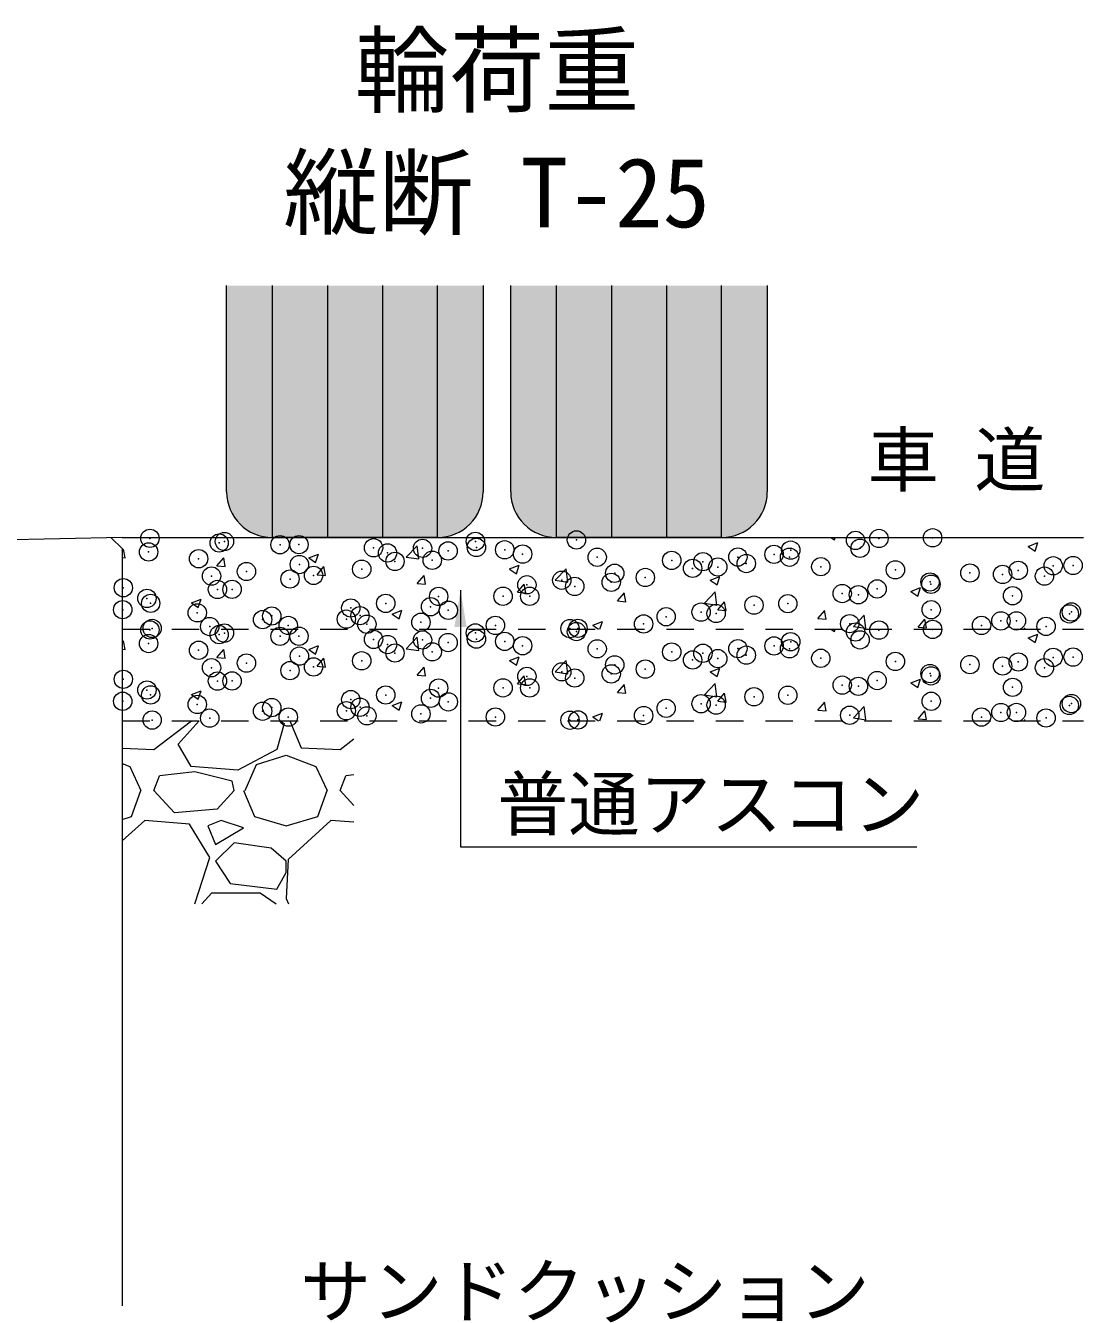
# Model space of a CAD drawing. Units: millimetres at full size; details may follow other scales. Extents: x 80703 to 103503, y 5263 to 15046.
# Drawn here: x 91375 to 91952, y 11072 to 11767 of the extents above; entities that cross this region are included whole.
import ezdxf
from ezdxf.enums import TextEntityAlignment as Align

# ---------------------------------------------------------------- set-up
doc = ezdxf.new("R2010")
doc.units = ezdxf.units.MM
doc.header["$LTSCALE"] = 20
doc.header["$PDMODE"] = 32
doc.header["$PDSIZE"] = 10
doc.linetypes.add('USER1', pattern=[1.35, 0.75, -0.6])
for name, color, linetype, lineweight in [('0_2', 7, 'Continuous', 9), ('寸法線', 7, 'Continuous', 9), ('ﾊｯﾁﾝｸﾞ', 7, 'Continuous', 5)]:
    doc.layers.add(name, color=color, linetype=linetype, lineweight=lineweight)
doc.styles.add('ＭＳ ゴシック', font='')
doc.styles.get('ＭＳ ゴシック').set_extended_font_data('MS Gothic')

# ---------------------------------------------------------------- blocks, each defined once
blk = doc.blocks.new('filled_arrow')
at = {"color": 0, "linetype": 'Continuous', "lineweight": -2}
blk.add_solid([(7.5, 1.25), (0, 0), (7.5, -1.25)], dxfattribs=at)

msp = doc.modelspace()

# ---------------------------------------------------------------- hatches: boundary and pattern name
at = {"layer": 'ﾊｯﾁﾝｸﾞ'}
for points in [[(91484.51, 11624.52), (91484.51, 11512.02, 0.41421), (91509.51, 11487.02), (91599.51, 11487.02, 0.41421), (91624.51, 11512.02), (91624.51, 11624.52)], [(91779.51, 11624.52), (91639.51, 11624.52), (91639.51, 11512.02, 0.41421), (91664.51, 11487.02), (91754.51, 11487.02, 0.41421), (91779.51, 11512.02)]]:
    msp.add_hatch(color=256, dxfattribs=at).paths.add_polyline_path(points)

# ---------------------------------------------------------------- linework, layer by layer
at = {"layer": '0_2'}
for p, q in [((91484.51, 11512.02), (91484.51, 11624.52)), ((91624.51, 11624.52), (91624.51, 11512.02)), ((91639.51, 11512.02), (91639.51, 11624.52)), ((91779.51, 11624.52), (91779.51, 11512.02)), ((91599.51, 11487.02), (91509.51, 11487.02)), ((91754.51, 11487.02), (91664.51, 11487.02))]:
    msp.add_line(p, q, dxfattribs=at)
at = {"layer": '0_2', "lineweight": 5}
for p, q in [((91509.51, 11487.02), (91509.51, 11624.52)), ((91539.51, 11624.52), (91539.51, 11487.02)), ((91569.51, 11624.52), (91569.51, 11487.02)), ((91599.51, 11487.02), (91599.51, 11624.52)), ((91664.51, 11487.02), (91664.51, 11624.52)), ((91694.51, 11624.52), (91694.51, 11487.02)), ((91724.51, 11624.52), (91724.51, 11487.02)), ((91754.51, 11487.02), (91754.51, 11624.52))]:
    msp.add_line(p, q, dxfattribs=at)
at = {"layer": '0_2', "lineweight": 20}
for p, q in [((91427.52, 11487.02), (91333.52, 11485.14)), ((91421.52, 11486.9), (91427.52, 11481.02)), ((91427.52, 11487.02), (91952.09, 11487.02)), ((91427.52, 11481.02), (91427.52, 10995.02))]:
    msp.add_line(p, q, dxfattribs=at)
at = {"layer": '0_2', "linetype": 'USER1'}
for p, q in [((91427.52, 11437.02), (91952.09, 11437.02)), ((91427.52, 11387.02), (91952.09, 11387.02))]:
    msp.add_line(p, q, dxfattribs=at)
at = {"layer": '0_2'}
for centre, start, end in [((91509.51, 11512.02), 180, 270), ((91599.51, 11512.02), 270, 0), ((91664.51, 11512.02), 180, 270), ((91754.51, 11512.02), 270, 0)]:
    msp.add_arc(centre, 25, start, end, dxfattribs=at)
at = {"layer": '寸法線'}
msp.add_lwpolyline([(91612.14, 11458.29), (91612.14, 11318.17), (91861.18, 11318.17)], dxfattribs=at)
at = {"layer": 'ﾊｯﾁﾝｸﾞ'}
for p, q in [((91814.26, 11487.02), (91816.13, 11485.76)), ((91816.13, 11485.76), (91816.55, 11487.02)), ((91427.52, 11479.83), (91428.24, 11480.69)), ((91429.12, 11475.91), (91428.24, 11480.69)), ((91582.54, 11476.36), (91588.47, 11482.55)), ((91589.31, 11475.31), (91588.47, 11482.55)), ((91921.85, 11482.22), (91927.18, 11484.27)), ((91921.85, 11482.21), (91925.64, 11479.66)), ((91925.64, 11479.66), (91927.18, 11484.26)), ((91427.52, 11476.06), (91429.12, 11475.92)), ((91479.22, 11471.53), (91482.9, 11475.91)), ((91479.22, 11471.53), (91483.78, 11471.13)), ((91483.77, 11471.13), (91482.89, 11475.91)), ((91529.29, 11475.95), (91533.08, 11473.39)), ((91529.3, 11475.95), (91534.63, 11478)), ((91533.08, 11473.39), (91534.63, 11477.99)), ((91533.88, 11466.75), (91537.55, 11471.13)), ((91538.43, 11466.35), (91537.55, 11471.13)), ((91582.54, 11476.36), (91589.31, 11475.31)), ((91638.8, 11469.85), (91644.14, 11471.89)), ((91642.59, 11467.29), (91644.14, 11471.89)), ((91533.88, 11466.75), (91538.43, 11466.35)), ((91588.54, 11461.97), (91592.21, 11466.35)), ((91593.08, 11461.57), (91592.2, 11466.35)), ((91638.8, 11469.84), (91642.59, 11467.29)), ((91663.86, 11463.75), (91669.8, 11469.93)), ((91670.64, 11462.7), (91669.79, 11469.93)), ((91748.31, 11463.74), (91753.65, 11465.79)), ((91752.1, 11461.18), (91753.65, 11465.79)), ((91588.54, 11461.97), (91593.09, 11461.57)), ((91643.19, 11457.19), (91646.86, 11461.57)), ((91647.74, 11456.79), (91646.86, 11461.56)), ((91663.86, 11463.75), (91670.64, 11462.7)), ((91745.18, 11451.13), (91751.12, 11457.32)), ((91748.31, 11463.74), (91752.1, 11461.18)), ((91751.96, 11450.08), (91751.12, 11457.32)), ((91857.82, 11457.64), (91863.16, 11459.69)), ((91857.82, 11457.64), (91861.61, 11455.08)), ((91861.61, 11455.08), (91863.16, 11459.69)), ((91465.27, 11451.37), (91470.61, 11453.42)), ((91465.27, 11451.37), (91469.06, 11448.81)), ((91469.06, 11448.81), (91470.6, 11453.42)), ((91643.19, 11457.19), (91647.75, 11456.79)), ((91697.85, 11452.41), (91701.52, 11456.78)), ((91697.85, 11452.41), (91702.4, 11452.01)), ((91702.39, 11452.01), (91701.51, 11456.78)), ((91745.18, 11451.14), (91751.96, 11450.09)), ((91752.5, 11447.62), (91756.18, 11452)), ((91757.05, 11447.22), (91756.17, 11452)), ((91574.78, 11445.27), (91580.12, 11447.32)), ((91574.78, 11445.27), (91578.57, 11442.71)), ((91578.57, 11442.71), (91580.11, 11447.31)), ((91752.5, 11447.62), (91757.06, 11447.23)), ((91807.16, 11442.84), (91810.83, 11447.22)), ((91811.7, 11442.44), (91810.82, 11447.22)), ((91826.51, 11438.52), (91832.44, 11444.71)), ((91833.28, 11437.47), (91832.44, 11444.71)), ((91684.29, 11439.17), (91689.62, 11441.21)), ((91684.29, 11439.16), (91687.46, 11437.02)), ((91688.22, 11437.02), (91689.62, 11441.21)), ((91807.16, 11442.84), (91811.71, 11442.44)), ((91814.26, 11437.02), (91816.13, 11435.76)), ((91816.13, 11435.76), (91816.55, 11437.02)), ((91826.51, 11438.52), (91833.28, 11437.47)), ((91861.81, 11438.06), (91865.49, 11442.44)), ((91861.81, 11438.06), (91866.37, 11437.66)), ((91866.36, 11437.66), (91865.48, 11442.44)), ((91919.61, 11437.02), (91920.14, 11437.66)), ((91920.25, 11437.02), (91920.13, 11437.66)), ((91427.52, 11429.83), (91428.24, 11430.69)), ((91429.12, 11425.92), (91428.24, 11430.69)), ((91582.54, 11426.36), (91588.47, 11432.55)), ((91589.31, 11425.31), (91588.47, 11432.55)), ((91921.85, 11432.22), (91927.18, 11434.27)), ((91921.85, 11432.21), (91925.64, 11429.66)), ((91925.64, 11429.66), (91927.18, 11434.26)), ((91427.52, 11426.06), (91429.12, 11425.92)), ((91479.22, 11421.53), (91482.9, 11425.91)), ((91483.77, 11421.13), (91482.89, 11425.91)), ((91529.29, 11425.95), (91533.08, 11423.39)), ((91529.3, 11425.95), (91534.63, 11428)), ((91533.08, 11423.39), (91534.63, 11427.99)), ((91582.54, 11426.36), (91589.31, 11425.31)), ((91479.22, 11421.53), (91483.78, 11421.13)), ((91533.88, 11416.75), (91537.55, 11421.13)), ((91533.88, 11416.75), (91538.43, 11416.35)), ((91538.43, 11416.35), (91537.55, 11421.13)), ((91588.54, 11411.97), (91592.21, 11416.35)), ((91593.08, 11411.57), (91592.2, 11416.35)), ((91638.8, 11419.85), (91644.14, 11421.89)), ((91638.8, 11419.84), (91642.59, 11417.29)), ((91642.59, 11417.29), (91644.14, 11421.89)), ((91663.86, 11413.75), (91669.8, 11419.93)), ((91670.64, 11412.7), (91669.79, 11419.93)), ((91748.31, 11413.74), (91753.65, 11415.79)), ((91752.1, 11411.18), (91753.65, 11415.79)), ((91588.54, 11411.97), (91593.09, 11411.57)), ((91643.19, 11407.19), (91646.86, 11411.57)), ((91647.74, 11406.79), (91646.86, 11411.56)), ((91663.86, 11413.75), (91670.64, 11412.7)), ((91748.31, 11413.74), (91752.1, 11411.18)), ((91857.82, 11407.64), (91863.16, 11409.69)), ((91861.61, 11405.08), (91863.16, 11409.69)), ((91465.27, 11401.37), (91470.61, 11403.42)), ((91469.06, 11398.81), (91470.6, 11403.42)), ((91643.19, 11407.19), (91647.75, 11406.79)), ((91697.85, 11402.41), (91701.52, 11406.78)), ((91697.85, 11402.41), (91702.4, 11402.01)), ((91702.39, 11402.01), (91701.51, 11406.78)), ((91745.18, 11401.14), (91751.12, 11407.32)), ((91751.96, 11400.08), (91751.12, 11407.32)), ((91752.5, 11397.62), (91756.18, 11402)), ((91757.05, 11397.22), (91756.17, 11402)), ((91857.82, 11407.64), (91861.61, 11405.08)), ((91465.27, 11401.37), (91469.06, 11398.81)), ((91574.78, 11395.27), (91580.12, 11397.32)), ((91574.78, 11395.27), (91578.57, 11392.71)), ((91578.57, 11392.71), (91580.11, 11397.31)), ((91745.18, 11401.14), (91751.96, 11400.09)), ((91752.5, 11397.62), (91757.06, 11397.23)), ((91807.16, 11392.84), (91810.83, 11397.22)), ((91811.7, 11392.44), (91810.82, 11397.22)), ((91684.29, 11389.17), (91689.62, 11391.21)), ((91684.29, 11389.16), (91687.46, 11387.02)), ((91688.22, 11387.02), (91689.62, 11391.21)), ((91807.16, 11392.84), (91811.71, 11392.44)), ((91826.51, 11388.52), (91832.44, 11394.71)), ((91826.51, 11388.53), (91833.28, 11387.47)), ((91833.28, 11387.47), (91832.44, 11394.71)), ((91861.81, 11388.06), (91865.49, 11392.44)), ((91861.81, 11388.06), (91866.37, 11387.66)), ((91866.36, 11387.66), (91865.48, 11392.44)), ((91444.86, 11371.26), (91465.27, 11387.02)), ((91458.07, 11374.3), (91469.52, 11387.02)), ((91515.98, 11385.48), (91511.92, 11371.26)), ((91513.75, 11387.02), (91515.98, 11385.48)), ((91518.92, 11387.02), (91525.13, 11372.27)), ((91919.61, 11387.02), (91920.14, 11387.66)), ((91920.25, 11387.02), (91920.13, 11387.66)), ((91465.18, 11362.11), (91458.07, 11374.3)), ((91546.46, 11371.26), (91553.97, 11377.06)), ((91427.52, 11372.08), (91444.86, 11371.26)), ((91511.92, 11371.26), (91490.58, 11360.08)), ((91500.74, 11363.13), (91517, 11368.21)), ((91517, 11368.21), (91533.25, 11362.11)), ((91525.13, 11372.27), (91546.46, 11371.26)), ((91427.52, 11363.66), (91431.65, 11362.11)), ((91431.65, 11362.11), (91437.75, 11348.9)), ((91490.58, 11360.08), (91465.18, 11362.11)), ((91494.65, 11348.9), (91500.74, 11363.13)), ((91533.25, 11362.11), (91539.35, 11348.9)), ((91444.86, 11348.9), (91447.91, 11357.03)), ((91467.21, 11359.06), (91447.91, 11357.03)), ((91487.53, 11353.98), (91467.21, 11359.06)), ((91488.55, 11348.9), (91487.53, 11353.98)), ((91546.46, 11348.9), (91549.51, 11357.03)), ((91553.97, 11357.5), (91549.51, 11357.03)), ((91432.67, 11334.68), (91437.75, 11348.9)), ((91456.04, 11336.71), (91444.86, 11348.9)), ((91488.55, 11348.9), (91479.41, 11338.74)), ((91493.63, 11348.9), (91499.73, 11334.68)), ((91534.27, 11334.68), (91539.35, 11348.9)), ((91553.97, 11340.71), (91546.46, 11348.9)), ((91427.52, 11333.17), (91432.67, 11334.68)), ((91439.78, 11332.65), (91427.52, 11321.45)), ((91464.17, 11330.62), (91439.78, 11332.65)), ((91479.41, 11338.74), (91456.04, 11336.71)), ((91481.44, 11332.65), (91474.33, 11329.6)), ((91493.63, 11328.58), (91481.44, 11332.65)), ((91499.73, 11334.68), (91517, 11329.6)), ((91517, 11329.6), (91534.27, 11334.68)), ((91541.38, 11332.65), (91518.01, 11311.31)), ((91553.97, 11331.6), (91541.38, 11332.65)), ((91475.34, 11312.33), (91464.17, 11330.62)), ((91474.33, 11329.6), (91478.39, 11319.44)), ((91478.39, 11319.44), (91493.63, 11328.58)), ((91488.55, 11320.46), (91478.39, 11310.3)), ((91508.87, 11317.41), (91488.55, 11320.46)), ((91467.24, 11287.01), (91475.34, 11312.33)), ((91517, 11310.3), (91508.87, 11317.41)), ((91478.39, 11310.3), (91486.52, 11298.1)), ((91518.01, 11311.31), (91517, 11289.98)), ((91517, 11304.2), (91517, 11310.3)), ((91486.52, 11298.1), (91511.92, 11295.06)), ((91511.92, 11295.06), (91517, 11304.2)), ((91470.95, 11287.01), (91476.36, 11293.02)), ((91476.36, 11293.02), (91502.77, 11293.02)), ((91502.77, 11293.02), (91511.46, 11287.01)), ((91517, 11289.98), (91518.25, 11287.01))]:
    msp.add_line(p, q, dxfattribs=at)
for p in [(91442.64, 11486.58), (91480.43, 11484.04), (91483.31, 11484.86), (91513.67, 11483.1), (91523.99, 11483.14), (91564.67, 11481.42), (91591.39, 11481.13), (91620.24, 11484.93), (91620.81, 11481.62), (91636.27, 11480.34), (91675.39, 11485.71), (91792.32, 11480.16), (91827.66, 11485.47), (91830.15, 11481.17), (91840.44, 11486.5), (91869.72, 11486.89), (91441.94, 11479.16), (91469.23, 11475.47), (91572.31, 11478.61), (91576.37, 11473.99), (91596.69, 11474.63), (91605.35, 11479.7), (91646.02, 11477.98), (91686.7, 11476.26), (91727.38, 11474.55), (91744.38, 11473.85), (91763.46, 11476.36), (91783.22, 11477.84), (91791.66, 11476.3), (91495.33, 11468.48), (91524.19, 11472.28), (91531.93, 11466.37), (91558.2, 11469.75), (91696.26, 11467.52), (91738.78, 11470.21), (91752.53, 11470.93), (91768.05, 11472.83), (91808.73, 11471.11), (91849.41, 11469.39), (91890.09, 11467.67), (91907.92, 11466.89), (91916.46, 11469.09), (91935.53, 11471.6), (91946.41, 11471.76), (91428.13, 11459.63), (91476.25, 11465.97), (91519.08, 11464.38), (91648.32, 11461.21), (91667.4, 11463.72), (91674.47, 11460.34), (91694.35, 11462.58), (91712.96, 11465.22), (91868.33, 11462.76), (91868.8, 11461.52), (91930.76, 11465.95), (91441.01, 11453.79), (91479.5, 11458.67), (91487.49, 11458.74), (91600.2, 11454.87), (91635.34, 11454.97), (91649.91, 11454.95), (91820.4, 11456.45), (91829.22, 11455.81), (91839.47, 11458.96), (91913.39, 11455.26), (91427.8, 11447.64), (91443.05, 11451.11), (91468.48, 11445.92), (91552.26, 11448.56), (91571.34, 11451.07), (91595.77, 11449.26), (91605.47, 11447.33), (91743.41, 11446.31), (91751.61, 11445.56), (91772.27, 11450.11), (91790.73, 11450.93), (91868.95, 11447.63), (91944.34, 11445.35), (91945.48, 11446.4), (91475.28, 11438.43), (91504.14, 11442.23), (91509.15, 11444.2), (91518.15, 11439.02), (91549.83, 11442.48), (91557.28, 11444.38), (91561.03, 11439.7), (91590.51, 11440.76), (91631.18, 11439.05), (91712.03, 11439.85), (91724.34, 11443.8), (91824.52, 11440), (91896.41, 11439.04), (91906.99, 11441.52), (91915.49, 11441.55), (91931.65, 11438.53), (91442.64, 11436.58), (91443.87, 11437.4), (91480.43, 11434.04), (91483.31, 11434.86), (91513.67, 11433.1), (91523.99, 11433.14), (91564.67, 11431.42), (91620.24, 11434.93), (91620.81, 11431.62), (91671.86, 11437.33), (91675.39, 11435.71), (91676.21, 11437.46), (91827.66, 11435.47), (91840.44, 11436.5), (91869.72, 11436.89), (91441.94, 11429.16), (91469.23, 11425.47), (91572.31, 11428.62), (91591.39, 11431.13), (91596.69, 11424.63), (91605.35, 11429.7), (91636.27, 11430.34), (91646.02, 11427.98), (91686.7, 11426.27), (91727.38, 11424.55), (91763.46, 11426.37), (91783.22, 11427.84), (91791.66, 11426.3), (91792.32, 11430.16), (91830.15, 11431.17), (91495.33, 11418.48), (91524.19, 11422.28), (91558.2, 11419.75), (91576.37, 11423.99), (91738.78, 11420.21), (91744.38, 11423.85), (91752.53, 11420.93), (91768.05, 11422.83), (91808.73, 11421.11), (91849.41, 11419.39), (91890.09, 11417.67), (91916.46, 11419.09), (91935.53, 11421.6), (91946.41, 11421.76), (91476.25, 11415.97), (91519.08, 11414.38), (91531.93, 11416.37), (91648.32, 11411.21), (91667.4, 11413.72), (91694.35, 11412.58), (91696.26, 11417.52), (91712.96, 11415.22), (91868.33, 11412.76), (91868.8, 11411.52), (91907.92, 11416.89), (91930.76, 11415.95), (91428.13, 11409.63), (91441.01, 11403.79), (91479.5, 11408.67), (91487.49, 11408.74), (91600.2, 11404.87), (91635.34, 11404.97), (91649.91, 11404.95), (91674.47, 11410.34), (91820.4, 11406.45), (91829.22, 11405.81), (91839.47, 11408.96), (91913.39, 11405.26), (91427.8, 11397.64), (91443.05, 11401.11), (91552.26, 11398.56), (91571.34, 11401.07), (91595.77, 11399.26), (91605.47, 11397.33), (91772.27, 11400.11), (91790.73, 11400.93), (91868.95, 11397.63), (91468.48, 11395.92), (91504.14, 11392.23), (91509.15, 11394.2), (91549.83, 11392.48), (91557.28, 11394.38), (91590.51, 11390.76), (91712.03, 11389.85), (91724.34, 11393.8), (91743.41, 11396.31), (91751.61, 11395.56), (91824.52, 11390), (91906.99, 11391.52), (91915.49, 11391.55), (91944.34, 11395.35), (91945.48, 11396.4), (91443.87, 11387.4), (91475.28, 11388.43), (91518.15, 11389.02), (91561.03, 11389.7), (91631.18, 11389.05), (91671.86, 11387.33), (91676.21, 11387.46), (91896.41, 11389.04), (91931.65, 11388.53)]:
    msp.add_point(p, dxfattribs=at)

# ---------------------------------------------------------------- block references
at = {"layer": '寸法線', "xscale": 2.67, "yscale": 2.67, "rotation": 270}
msp.add_blockref('filled_arrow', (91612.14, 11458.29), dxfattribs=at)

# ---------------------------------------------------------------- texts
at = {"layer": '0_2', "style": 'ＭＳ ゴシック'}
for s, p in [('輪荷重', (91554.31, 11761.01)), ('縦断 T-25', (91515.46, 11694.35))]:
    msp.add_text(s, height=37.98, dxfattribs=at).set_placement(p, align=Align.TOP_LEFT)
msp.add_text('車 道', height=28.48, dxfattribs=at).set_placement((91834.29, 11506.69), align=Align.BOTTOM_LEFT)
at = {"layer": '寸法線', "style": 'ＭＳ ゴシック'}
for s, p in [('普通アスコン', (91632.14, 11355.85)), ('サンドクッション', (91524.62, 11089.95))]:
    msp.add_text(s, height=28.48, dxfattribs=at).set_placement(p, align=Align.TOP_LEFT)

doc.saveas('drawing.dxf')
